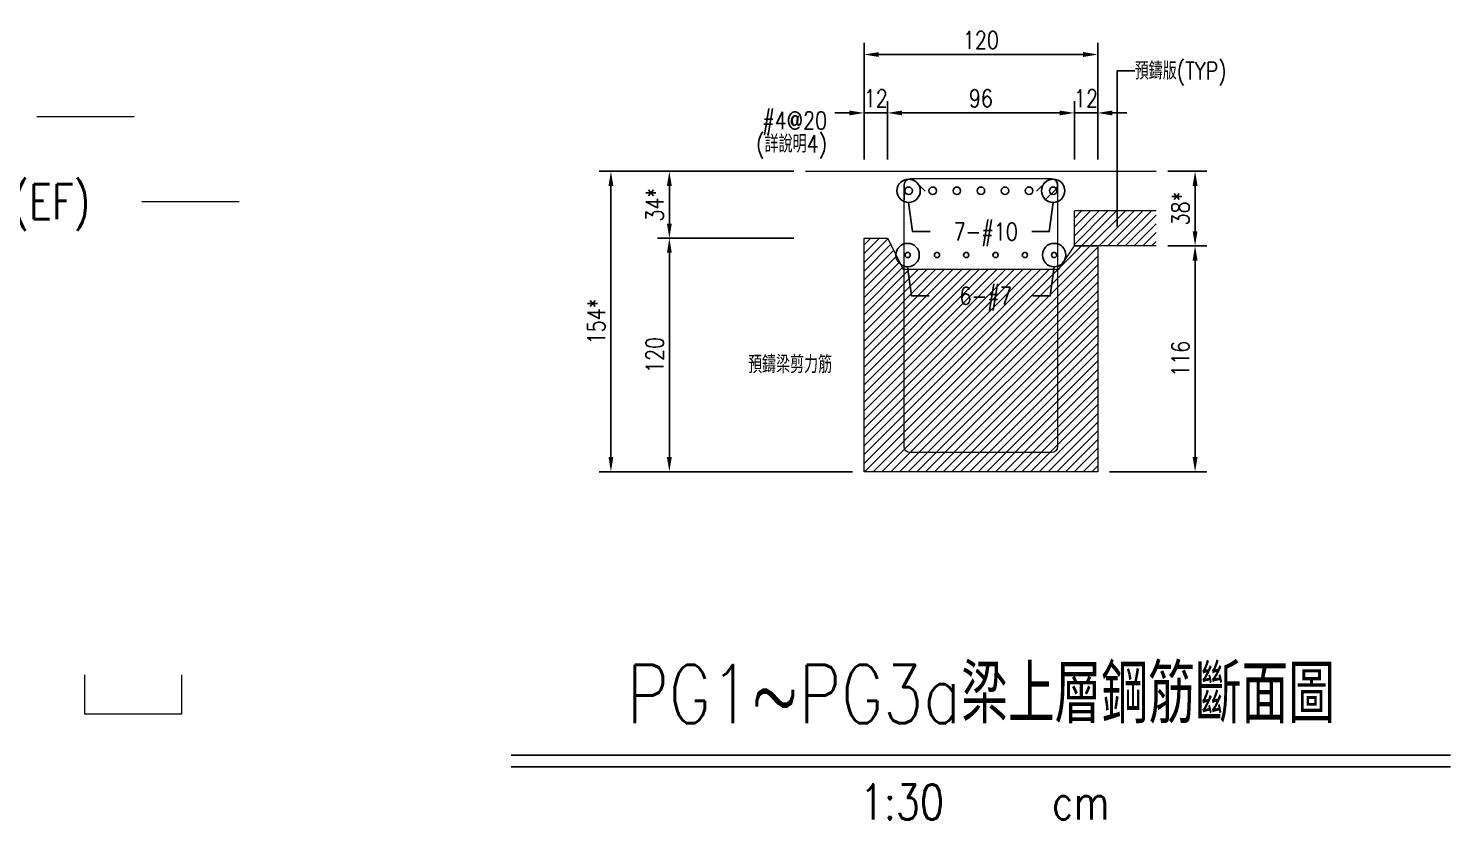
# Model space of a CAD drawing. Extents: x -4754 to 4976, y -23710 to 3942.
# Drawn here: x 4245 to 4976, y -11843 to -11437 of the extents above; entities that cross this region are included whole.
import ezdxf
from ezdxf.enums import TextEntityAlignment as Align

# ---------------------------------------------------------------- set-up
doc = ezdxf.new("R2010")
doc.units = 0
doc.header["$LTSCALE"] = 3
doc.layers.get('0').update_dxf_attribs({"linetype": 'CONTINUOUS'})
doc.layers.add('HB_0', color=7, linetype='CONTINUOUS', transparency=0.5)
doc.layers.add('預鑄版_HATCH', color=253, linetype='CONTINUOUS', transparency=0.1)
for name, color, linetype in [('HB_DIM', 1, 'CONTINUOUS'), ('HB_TXT_CTEXT', 2, 'CONTINUOUS'), ('鋼筋', 3, 'CONTINUOUS'), ('預鑄梁_HATCH', 253, 'CONTINUOUS')]:
    doc.layers.add(name, color=color, linetype=linetype)
doc.styles.get("Standard").update_dxf_attribs({"font": 'ROMANS.shx', "width": 0.8, "bigfont": 'chineset.shx'})
doc.dimstyles.new('30', dxfattribs={"dimscale": 3, "dimtxt": 3, "dimasz": 2.5, "dimexe": 2, "dimexo": 2, "dimgap": 1, "dimtad": 1, "dimdsep": 46, "dimtxsty": 'Standard', "dimcen": 0, "dimclrd": 256, "dimclre": 256, "dimclrt": 2, "dimadec": 0, "dimazin": 0, "dimtfac": 1, "dimtix": 1, "dimtmove": 2, "dimatfit": 3, "dimfxl": 1, "dimtolj": 1, "dimtzin": 0, "dimarcsym": 0})

# ---------------------------------------------------------------- blocks, each defined once
blk = doc.blocks.new('title_beam')
at = {"color": 3, "linetype": 'Continuous'}
blk.add_line((-241.2, 0), (241.2, 0), dxfattribs=at)
at = {"color": 1, "linetype": 'Continuous'}
blk.add_line((-241.2, -6), (241.2, -6), dxfattribs=at)
at = {"color": 3, "linetype": 'Continuous', "width": 0.8}
blk.add_attdef('TITLE', text='', height=30, dxfattribs=at).set_placement((0, 33), align=Align.MIDDLE)
at = {"linetype": 'Continuous', "width": 0.8}
blk.add_attdef('SCALE', text='', height=18, dxfattribs=at).set_placement((-40.57, -24), align=Align.MIDDLE)
blk.add_attdef('CM', (36.47, -33.03), '', height=18, dxfattribs=at)
blk = doc.blocks.new('C')
at = {"color": 3, "linetype": 'Continuous'}
blk.add_circle((0, 0), 1.2, dxfattribs=at)
blk = doc.blocks.new('*D1370')
at = {"layer": 'HB_DIM', "linetype": 'Continuous', "lineweight": -2}
for p, q in [((4638.57, -11510.46), (4538.57, -11510.46)), ((4544.57, -11657.3), (4544.57, -11517.96)), ((4668.57, -11664.8), (4538.57, -11664.8))]:
    blk.add_line(p, q, dxfattribs=at)
at = {"layer": 'HB_DIM'}
for points in [[(4545.82, -11517.96), (4543.32, -11517.96), (4544.57, -11510.46)], [(4543.32, -11657.3), (4545.82, -11657.3), (4544.57, -11664.8)]]:
    blk.add_solid(points, dxfattribs=at)
at = {"layer": 'HB_DIM', "color": 2, "linetype": 'Continuous', "insert": (4537.07, -11587.63), "char_height": 9, "attachment_point": 5, "rotation": 90}
blk.add_mtext('\\A1;154*', dxfattribs=at)
blk = doc.blocks.new('*D1371')
at = {"layer": 'HB_DIM', "linetype": 'Continuous', "lineweight": -2}
for p, q in [((4638.57, -11544.8), (4568.57, -11544.8)), ((4574.57, -11657.3), (4574.57, -11552.3)), ((4668.57, -11664.8), (4568.57, -11664.8))]:
    blk.add_line(p, q, dxfattribs=at)
at = {"layer": 'HB_DIM'}
for points in [[(4575.82, -11552.3), (4573.32, -11552.3), (4574.57, -11544.8)], [(4573.32, -11657.3), (4575.82, -11657.3), (4574.57, -11664.8)]]:
    blk.add_solid(points, dxfattribs=at)
at = {"layer": 'HB_DIM', "color": 2, "linetype": 'Continuous', "insert": (4567.07, -11604.8), "char_height": 9, "attachment_point": 5, "rotation": 90}
blk.add_mtext('\\A1;120', dxfattribs=at)
blk = doc.blocks.new('*D1372')
at = {"layer": 'HB_DIM', "linetype": 'Continuous', "lineweight": -2}
for p, q in [((4638.57, -11510.46), (4568.57, -11510.46)), ((4574.57, -11537.3), (4574.57, -11517.96)), ((4638.57, -11544.8), (4568.57, -11544.8))]:
    blk.add_line(p, q, dxfattribs=at)
at = {"layer": 'HB_DIM'}
for points in [[(4575.82, -11517.96), (4573.32, -11517.96), (4574.57, -11510.46)], [(4573.32, -11537.3), (4575.82, -11537.3), (4574.57, -11544.8)]]:
    blk.add_solid(points, dxfattribs=at)
at = {"layer": 'HB_DIM', "color": 2, "linetype": 'Continuous', "insert": (4567.07, -11527.63), "char_height": 9, "attachment_point": 5, "rotation": 90}
blk.add_mtext('\\A1;34*', dxfattribs=at)
blk = doc.blocks.new('*D1373')
at = {"layer": 'HB_DIM', "linetype": 'Continuous', "lineweight": -2}
for p, q in [((4830.57, -11548.8), (4850.57, -11548.8)), ((4844.57, -11657.3), (4844.57, -11556.3)), ((4800.57, -11664.8), (4850.57, -11664.8))]:
    blk.add_line(p, q, dxfattribs=at)
at = {"layer": 'HB_DIM'}
for points in [[(4845.82, -11556.3), (4843.32, -11556.3), (4844.57, -11548.8)], [(4843.32, -11657.3), (4845.82, -11657.3), (4844.57, -11664.8)]]:
    blk.add_solid(points, dxfattribs=at)
at = {"layer": 'HB_DIM', "color": 2, "linetype": 'Continuous', "insert": (4837.07, -11606.8), "char_height": 9, "attachment_point": 5, "rotation": 90}
blk.add_mtext('\\A1;116', dxfattribs=at)
blk = doc.blocks.new('*D1374')
at = {"layer": 'HB_DIM', "linetype": 'Continuous', "lineweight": -2}
for p, q in [((4830.57, -11510.46), (4850.57, -11510.46)), ((4844.57, -11541.3), (4844.57, -11517.96)), ((4830.57, -11548.8), (4850.57, -11548.8))]:
    blk.add_line(p, q, dxfattribs=at)
at = {"layer": 'HB_DIM'}
for points in [[(4845.82, -11517.96), (4843.32, -11517.96), (4844.57, -11510.46)], [(4843.32, -11541.3), (4845.82, -11541.3), (4844.57, -11548.8)]]:
    blk.add_solid(points, dxfattribs=at)
at = {"layer": 'HB_DIM', "color": 2, "linetype": 'Continuous', "insert": (4837.07, -11529.63), "char_height": 9, "attachment_point": 5, "rotation": 90}
blk.add_mtext('\\A1;38*', dxfattribs=at)
blk = doc.blocks.new('*D1375')
at = {"layer": 'HB_DIM', "linetype": 'Continuous', "lineweight": -2}
for p, q in [((4674.57, -11504.46), (4674.57, -11444.46)), ((4794.57, -11504.46), (4794.57, -11444.46)), ((4682.07, -11450.46), (4787.07, -11450.46))]:
    blk.add_line(p, q, dxfattribs=at)
at = {"layer": 'HB_DIM'}
for points in [[(4682.07, -11449.21), (4682.07, -11451.71), (4674.57, -11450.46)], [(4787.07, -11451.71), (4787.07, -11449.21), (4794.57, -11450.46)]]:
    blk.add_solid(points, dxfattribs=at)
at = {"layer": 'HB_DIM', "color": 2, "linetype": 'Continuous', "insert": (4734.57, -11442.96), "char_height": 9, "attachment_point": 5, "rotation": 0}
blk.add_mtext('\\A1;120', dxfattribs=at)
blk = doc.blocks.new('*D1376')
at = {"layer": 'HB_DIM', "linetype": 'Continuous', "lineweight": -2}
for p, q in [((4667.07, -11480.46), (4659.57, -11480.46)), ((4674.57, -11504.46), (4674.57, -11474.46)), ((4674.57, -11480.46), (4686.57, -11480.46)), ((4686.57, -11504.46), (4686.57, -11474.46)), ((4694.07, -11480.46), (4701.57, -11480.46))]:
    blk.add_line(p, q, dxfattribs=at)
at = {"layer": 'HB_DIM'}
for points in [[(4667.07, -11481.71), (4667.07, -11479.21), (4674.57, -11480.46)], [(4694.07, -11479.21), (4694.07, -11481.71), (4686.57, -11480.46)]]:
    blk.add_solid(points, dxfattribs=at)
at = {"layer": 'HB_DIM', "color": 2, "linetype": 'Continuous', "insert": (4680.57, -11472.96), "char_height": 9, "attachment_point": 5, "rotation": 0}
blk.add_mtext('\\A1;12', dxfattribs=at)
blk = doc.blocks.new('*D1377')
at = {"layer": 'HB_DIM', "linetype": 'Continuous', "lineweight": -2}
for p, q in [((4686.57, -11504.46), (4686.57, -11474.46)), ((4694.07, -11480.46), (4775.07, -11480.46)), ((4782.57, -11504.46), (4782.57, -11474.46))]:
    blk.add_line(p, q, dxfattribs=at)
at = {"layer": 'HB_DIM'}
for points in [[(4694.07, -11479.21), (4694.07, -11481.71), (4686.57, -11480.46)], [(4775.07, -11481.71), (4775.07, -11479.21), (4782.57, -11480.46)]]:
    blk.add_solid(points, dxfattribs=at)
at = {"layer": 'HB_DIM', "color": 2, "linetype": 'Continuous', "insert": (4734.57, -11472.96), "char_height": 9, "attachment_point": 5, "rotation": 0}
blk.add_mtext('\\A1;96', dxfattribs=at)
blk = doc.blocks.new('*D1378')
at = {"layer": 'HB_DIM', "linetype": 'Continuous', "lineweight": -2}
for p, q in [((4775.07, -11480.46), (4767.57, -11480.46)), ((4782.57, -11504.46), (4782.57, -11474.46)), ((4782.57, -11480.46), (4794.57, -11480.46)), ((4794.57, -11504.46), (4794.57, -11474.46)), ((4802.07, -11480.46), (4809.57, -11480.46))]:
    blk.add_line(p, q, dxfattribs=at)
at = {"layer": 'HB_DIM'}
for points in [[(4775.07, -11481.71), (4775.07, -11479.21), (4782.57, -11480.46)], [(4802.07, -11479.21), (4802.07, -11481.71), (4794.57, -11480.46)]]:
    blk.add_solid(points, dxfattribs=at)
at = {"layer": 'HB_DIM', "color": 2, "linetype": 'Continuous', "insert": (4788.57, -11472.96), "char_height": 9, "attachment_point": 5, "rotation": 0}
blk.add_mtext('\\A1;12', dxfattribs=at)
blk = doc.blocks.new('C_Red')
at = {"color": 1, "linetype": 'Continuous'}
blk.add_circle((0, 0), 1.2, dxfattribs=at)

msp = doc.modelspace()

# ---------------------------------------------------------------- hatches: boundary and pattern name
at = {"layer": '預鑄梁_HATCH', "linetype": 'Continuous'}
h = msp.add_hatch(dxfattribs=at)
h.set_pattern_fill('ANSI31', color=256, style=0)
h.paths.add_polyline_path([(4674.573, -11664.802), (4674.573, -11544.802), (4686.573, -11544.802), (4694.573, -11560.802), (4774.573, -11560.802), (4782.573, -11548.802), (4794.573, -11548.802), (4794.573, -11664.802)], flags=17)
at = {"layer": '預鑄版_HATCH', "linetype": 'Continuous'}
h = msp.add_hatch(dxfattribs=at)
h.set_pattern_fill('ANSI31', color=256, style=0)
h.paths.add_polyline_path([(4782.573, -11548.802), (4824.573, -11548.802), (4824.573, -11530.802), (4782.573, -11530.802)], flags=17)

# ---------------------------------------------------------------- linework, layer by layer
at = {"layer": 'HB_0', "lineweight": 5}
for p, q in [((4644.573, -11510.456, -89.5), (4824.573, -11510.456, -89.5)), ((4824.573, -11530.802), (4782.573, -11530.802)), ((4782.573, -11548.802), (4782.573, -11530.802)), ((4824.573, -11548.802), (4782.573, -11548.802))]:
    msp.add_line(p, q, dxfattribs=at)
msp.add_lwpolyline([(4674.573, -11664.802), (4674.573, -11544.802), (4686.573, -11544.802), (4694.573, -11560.802), (4774.573, -11560.802), (4782.573, -11548.802), (4794.573, -11548.802), (4794.573, -11664.802), (4674.573, -11664.802)], dxfattribs=at)
at = {"layer": 'HB_DIM', "color": 1, "linetype": 'Continuous'}
for points in [[(4804.573, -11538.802), (4804.573, -11458.802), (4813.573, -11458.802)], [(4697.453, -11526.456), (4699.453, -11541.456), (4708.453, -11541.456)], [(4771.693, -11526.456), (4769.693, -11541.456), (4760.693, -11541.456)], [(4696.953, -11559.456), (4698.953, -11574.456), (4707.953, -11574.456)], [(4772.193, -11559.456), (4770.193, -11574.456), (4761.193, -11574.456)]]:
    msp.add_lwpolyline(points, dxfattribs=at)
for points in [[(4734.573, -11514.337, 0, 5, 0), (4727.573, -11511.337, 0, 0, 0), (4664.573, -11484.337, 0, 0, 0), (4655.573, -11484.337, 0, 0, 0)], [(4695.168, -11584.657, 0, 5, 0), (4690.168, -11589.657, 0, 0, 0), (4670.168, -11609.657, 0, 0, 0), (4661.168, -11609.657, 0, 0, 0)]]:
    msp.add_lwpolyline(points, format="xyseb", dxfattribs=at)
at = {"layer": 'HB_TXT_CTEXT', "lineweight": 5}
for p, q in [((4249.773, -11482.302, -50), (4299.773, -11482.302, -50)), ((4303.573, -11526.032, 50), (4353.573, -11526.032, 50))]:
    msp.add_line(p, q, dxfattribs=at)
msp.add_polyline3d([(4274.239, -11769.147, -50), (4274.239, -11789.147, -50), (4324.239, -11789.147, -50), (4324.239, -11769.147, -50)], dxfattribs=at)
at = {"layer": '鋼筋', "lineweight": 5}
for p, q in [((4695.168, -11517.512, -78.23), (4695.168, -11525.132, -78.23)), ((4695.168, -11651.802, -79.5), (4695.168, -11517.512, -79.5)), ((4770.803, -11514.337, -78.23), (4698.343, -11514.337, -78.23)), ((4700.588, -11515.266, -79.5), (4705.977, -11520.655, -79.5)), ((4763.17, -11520.655, -79.5), (4768.558, -11515.266, -79.5)), ((4773.978, -11517.512, -79.5), (4773.978, -11651.802, -79.5)), ((4767.66, -11525.145, -78.23), (4773.048, -11519.757, -78.23)), ((4770.803, -11654.977, -79.5), (4698.343, -11654.977, -79.5))]:
    msp.add_line(p, q, dxfattribs=at)
at = {"layer": '鋼筋', "lineweight": 5, "extrusion": (0, 0, -1)}
for centre, start, end in [((-4698.343, -11517.512, 79.5), 0, 135), ((-4770.803, -11517.512, 79.5), 45, 180), ((-4698.343, -11651.802, 79.5), 270, 0), ((-4770.803, -11651.802, 79.5), 180, 270)]:
    msp.add_arc(centre, 3.175, start, end, dxfattribs=at)
at = {"layer": '鋼筋', "lineweight": 5}
for centre, start, end in [((4698.343, -11517.512, -78.23), 90, 180), ((4770.803, -11517.512, -78.23), 315, 90)]:
    msp.add_arc(centre, 3.175, start, end, dxfattribs=at)

# ---------------------------------------------------------------- block references
at = {"layer": 'HB_DIM', "linetype": 'Continuous', "xscale": 5, "yscale": 5, "zscale": 5}
for p in [(4697.453, -11520.456, -69.01), (4771.693, -11520.456, -69.01), (4696.953, -11553.456, -63.01), (4772.193, -11553.456, -63.01)]:
    msp.add_blockref('C_Red', p, dxfattribs=at)
at = {"layer": 'HB_TXT_CTEXT', "linetype": 'Continuous'}
msp.add_blockref('title_beam', (4734.573, -11810.456, -89.5), dxfattribs=at).add_auto_attribs({'TITLE': 'PG1~PG3a梁上層鋼筋斷面圖', 'SCALE': '1:30', 'CM': 'cm'})
at = {"layer": '鋼筋', "linetype": 'Continuous'}
for p, xscale, yscale, zscale in [((4697.453, -11520.456, -69.01), 1.61, 1.61, 1.61), ((4709.827, -11520.456, -69.01), 1.61, 1.61, 1.61), ((4722.2, -11520.456, -69.01), 1.61, 1.61, 1.61), ((4734.573, -11520.456, -69.01), 1.61, 1.61, 1.61), ((4746.947, -11520.456, -69.01), 1.61, 1.61, 1.61), ((4759.32, -11520.456, -69.01), 1.61, 1.61, 1.61), ((4771.693, -11520.456, -69.01), 1.61, 1.61, 1.61), ((4696.953, -11553.456, -63.01), 1.11, 1.11, 1.11), ((4712.001, -11553.456, -63.01), 1.11, 1.11, 1.11), ((4727.049, -11553.456, -63.01), 1.11, 1.11, 1.11), ((4742.097, -11553.456, -63.01), 1.11, 1.11, 1.11), ((4757.145, -11553.456, -63.01), 1.11, 1.11, 1.11), ((4772.193, -11553.456, -63.01), 1.11, 1.11, 1.11)]:
    msp.add_blockref('C', p, dxfattribs=dict(at, xscale=xscale, yscale=yscale, zscale=zscale))

# ---------------------------------------------------------------- texts
at = {"layer": 'HB_TXT_CTEXT', "linetype": 'Continuous', "width": 0.8}
for s, height, p in [('預鑄版(TYP)', 9, (4813.573, -11458.802, -89.5)), (' 5-#5(EF)', 18, (4173.573, -11526.032, 50))]:
    msp.add_text(s, height=height, dxfattribs=at).set_placement(p, align=Align.MIDDLE_LEFT)
for s, p in [('#4@20', (4655.573, -11484.337, -78.23)), ('(詳說明4)', (4655.573, -11496.337, -78.23)), ('預鑄梁剪力筋', (4658.168, -11609.657, -79.5))]:
    msp.add_text(s, height=9, dxfattribs=at).set_placement(p, align=Align.MIDDLE_RIGHT)
for s, p in [(' 7-#10', (4734.573, -11541.456, -69.01)), (' 6-#7', (4734.573, -11574.456, -63.01))]:
    msp.add_text(s, height=9, dxfattribs=at).set_placement(p, align=Align.MIDDLE_CENTER)

# ---------------------------------------------------------------- dimensions: what is measured, and where the dimension line sits
at = {"layer": 'HB_DIM', "linetype": 'Continuous'}
for base, p1, p2, angle, override, picture, middle in [((4794.573, -11450.456), (4674.573, -11510.456, -89.5), (4794.573, -11510.456, -89.5), 0, {"dimdec": 0, "dimpost": '<>'}, '*D1375', (4734.573, -11442.956)), ((4686.573, -11480.456), (4674.573, -11510.456, -89.5), (4686.573, -11510.456, -89.5), 0, {"dimdec": 0, "dimpost": '<>'}, '*D1376', (4680.573, -11472.956)), ((4782.573, -11480.456), (4686.573, -11510.456, -89.5), (4782.573, -11510.456, -89.5), 0, {"dimdec": 0, "dimpost": '<>'}, '*D1377', (4734.573, -11472.956)), ((4794.573, -11480.456), (4782.573, -11510.456, -89.5), (4794.573, -11510.456, -89.5), 0, {"dimdec": 0, "dimpost": '<>'}, '*D1378', (4788.573, -11472.956)), ((4574.573, -11544.802), (4674.573, -11664.802, -89.5), (4644.573, -11544.802, -89.5), 90, {"dimtad": 4, "dimdec": 0, "dimpost": '<>'}, '*D1371', (4567.073, -11604.802)), ((4844.573, -11548.802), (4794.573, -11664.802, -89.5), (4824.573, -11548.802, -89.5), 90, {"dimtad": 4, "dimdec": 0, "dimpost": '<>'}, '*D1373', (4837.073, -11606.802))]:
    dim = msp.add_linear_dim(base=base, p1=p1, p2=p2, angle=angle, dimstyle='30', override=override, dxfattribs=at)
    dim.commit()
    dim.dimension.update_dxf_attribs({"geometry": picture, "text_midpoint": middle})
for base, p1, p2, picture, middle in [((4544.573, -11510.456), (4674.573, -11664.802, -89.5), (4644.573, -11510.456, -89.5), '*D1370', (4537.073, -11587.629)), ((4574.573, -11510.456), (4644.573, -11544.802, -89.5), (4644.573, -11510.456, -89.5), '*D1372', (4567.073, -11527.629)), ((4844.573, -11510.456), (4824.573, -11548.802, -89.5), (4824.573, -11510.456, -89.5), '*D1374', (4837.073, -11529.629))]:
    dim = msp.add_linear_dim(base=base, p1=p1, p2=p2, angle=90, text='<>*', dimstyle='30', override={"dimtad": 4, "dimdec": 0, "dimpost": '<>'}, dxfattribs=at)
    dim.commit()
    dim.dimension.update_dxf_attribs({"geometry": picture, "text_midpoint": middle})

doc.saveas('drawing.dxf')
